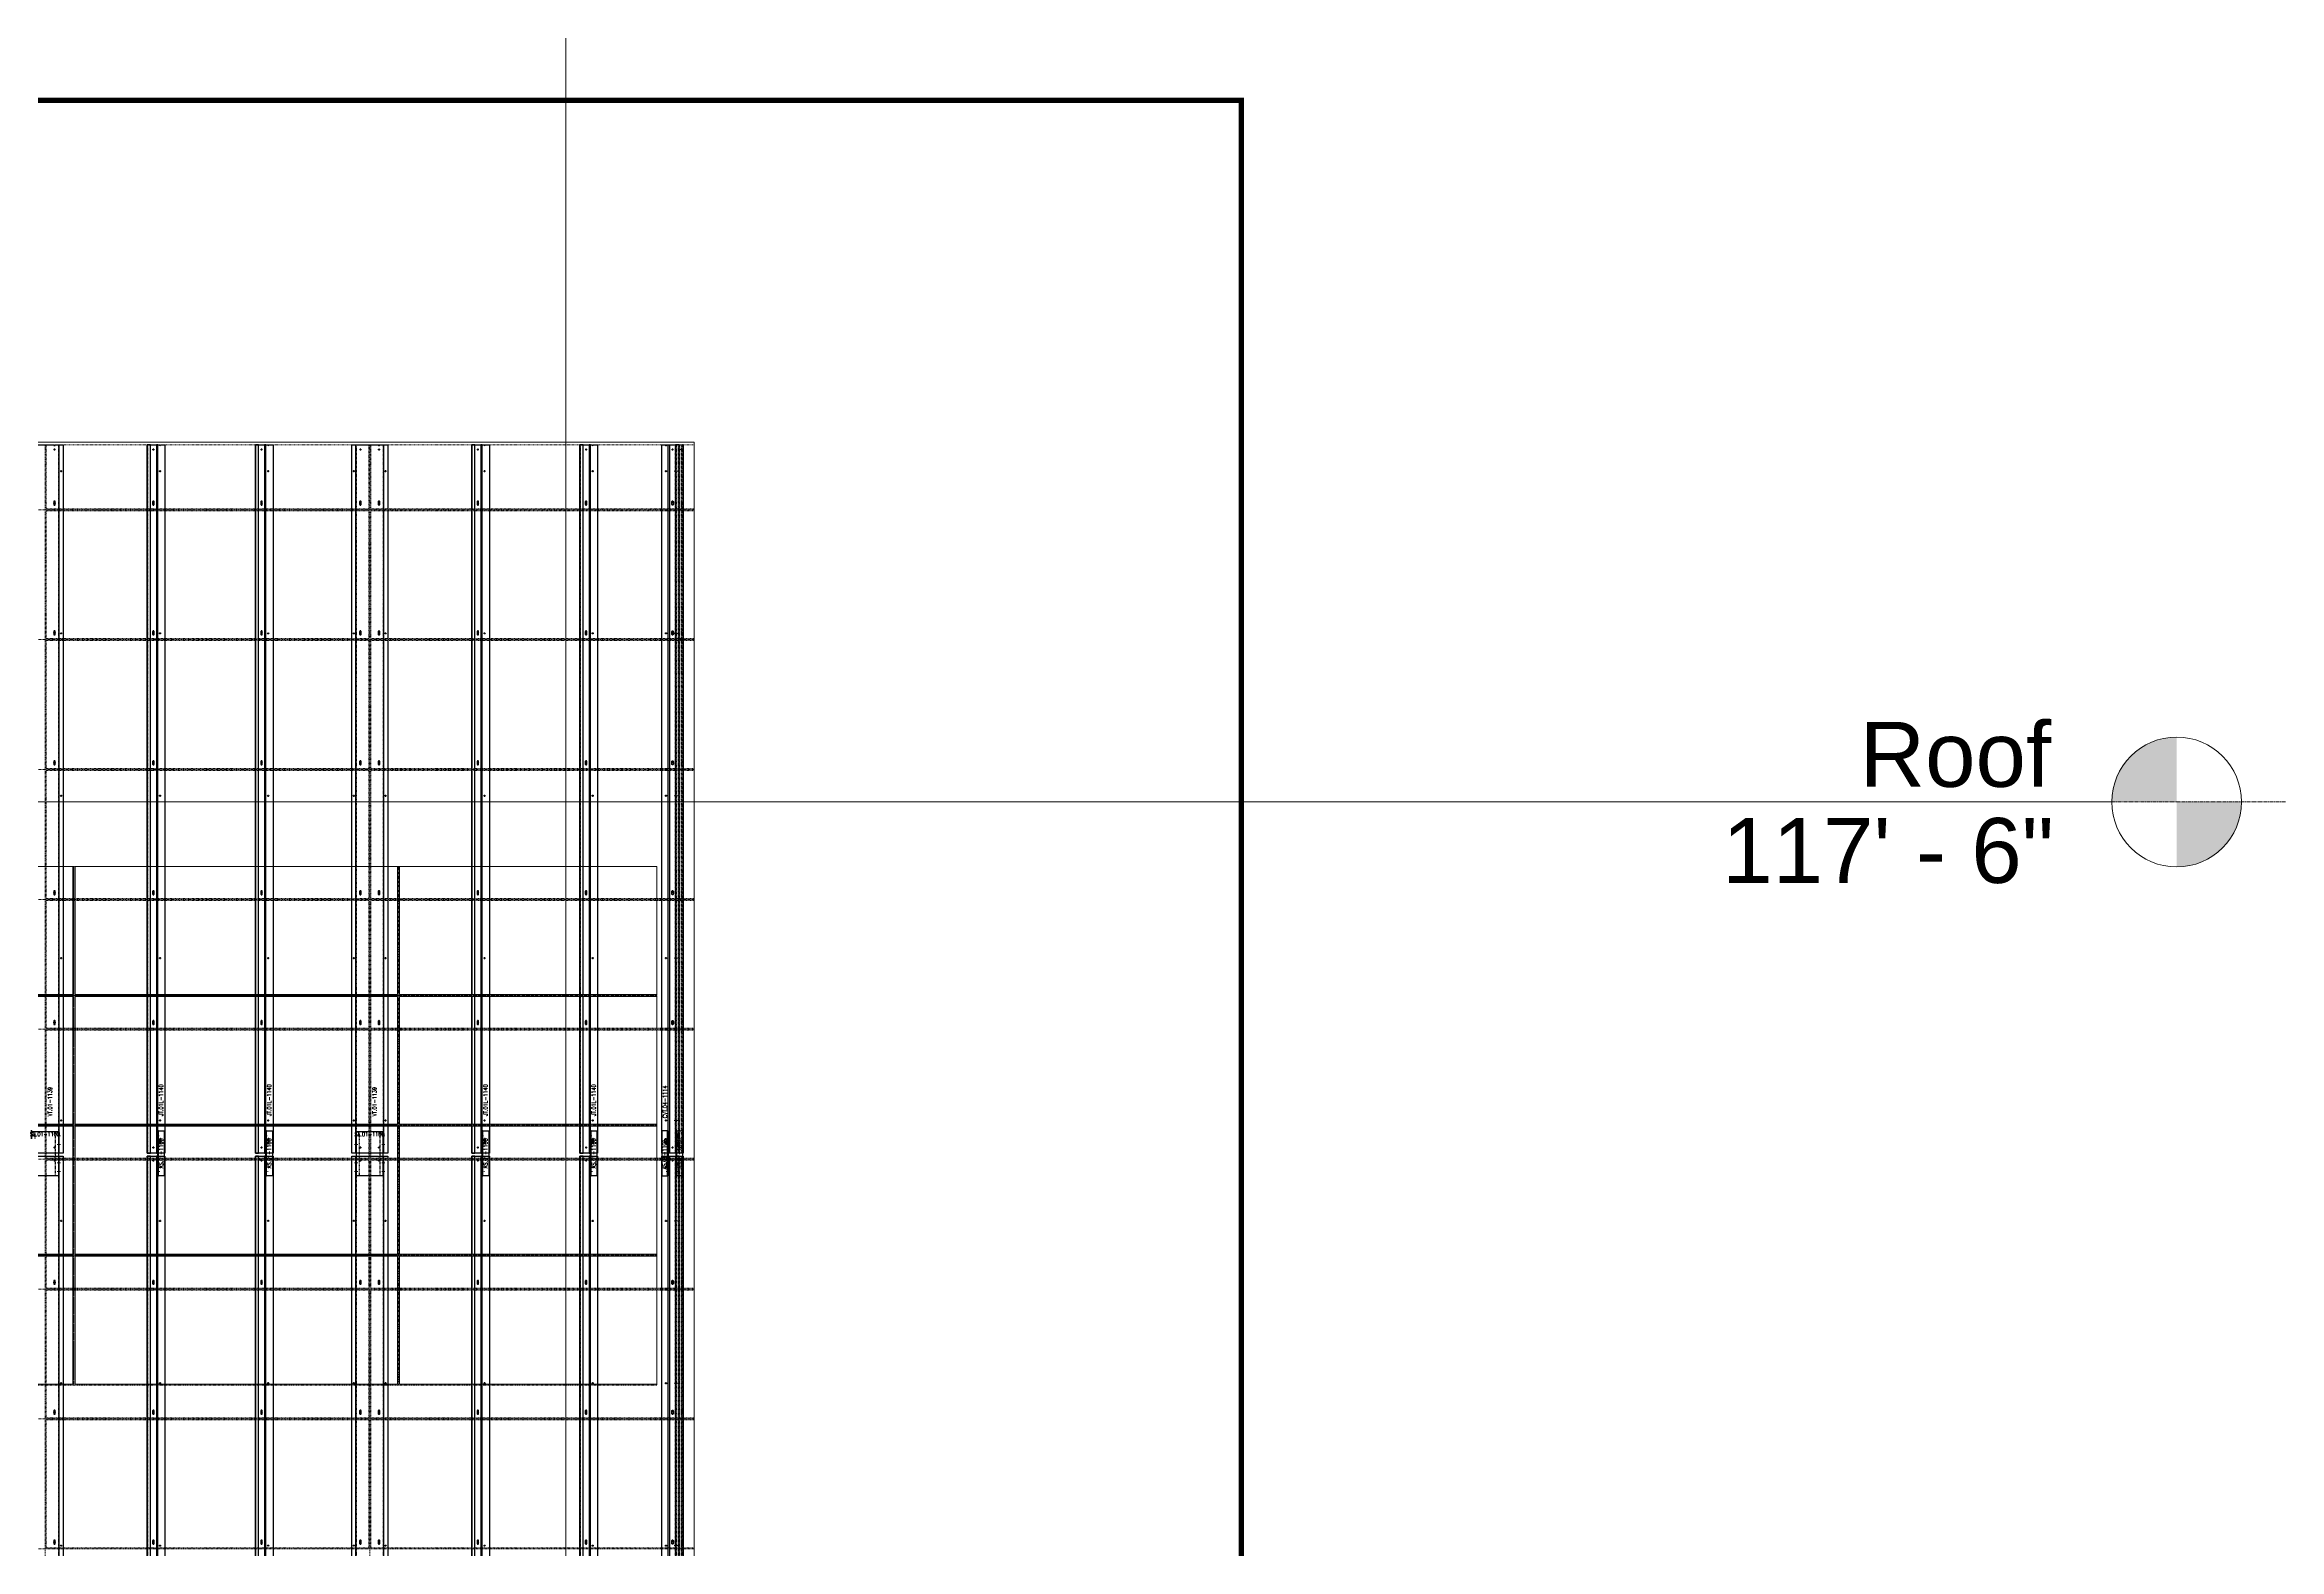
# Model space of a CAD drawing. Header units: inches. Extents: x 841 to 14134, y -5681 to -3225.
# Drawn here: x 3871.4 to 4284.5, y -3918.8 to -3640.8 of the extents above; entities that cross this region are included whole.
import ezdxf

# ---------------------------------------------------------------- set-up
doc = ezdxf.new("R2010")
doc.units = ezdxf.units.IN
doc.header["$MEASUREMENT"] = 0
for name, pattern in [('INC-200$0$NBK_Hidden', [0.125, 0.083333, -0.041667]), ('NBK_Center', [0.541667, 0.333333, -0.0625, 0.083333, -0.0625]), ('NBK_Center2', [0.270833, 0.166667, -0.03125, 0.041667, -0.03125]), ('NBK_CenterX2', [1.083333, 0.666667, -0.125, 0.166667, -0.125]), ('NBK_Hidden', [0.125, 0.083333, -0.041667]), ('NBK_Hidden2', [0.0625, 0.041667, -0.020833])]:
    doc.linetypes.add(name, pattern=pattern)
doc.layers.get('Defpoints').update_dxf_attribs({"color": 250, "lineweight": 0})
for name, color, linetype, lineweight in [('!Arch2', 8, 'Continuous', 9), ('!Bracket', 11, 'Continuous', 25), ('!Clip - bent', 20, 'Continuous', 25), ('!Dimension', 50, 'Continuous', 5), ('!Extrusion', 140, 'Continuous', 25), ('!Gridline', 112, 'NBK_CenterX2', 5), ('!Linetype_Center', 220, 'NBK_Center', 9), ('!Linetype_Center2', 222, 'NBK_Center2', 9), ('!Misc2', 252, 'NBK_Hidden2', 5), ('INC-200$0$!Linetype_Hidden', 210, 'INC-200$0$NBK_Hidden', 9)]:
    doc.layers.add(name, color=color, linetype=linetype, lineweight=lineweight)
doc.styles.add('Arial', font='arial.ttf', dxfattribs={"height": 12})
doc.styles.add('Romans', font='romans.shx', dxfattribs={"width": 0.8})

# ---------------------------------------------------------------- blocks, each defined once
blk = doc.blocks.new('A$C5F5E00A7')
h = blk.add_hatch(color=256)
edge = h.paths.add_edge_path(flags=0)
edge.add_line((2865.84, 0), (2853.84, 0))
edge.add_arc((2865.84, 0), 12, 90, 180, ccw=False)
edge.add_line((2865.84, 12), (2865.84, 0))
h = blk.add_hatch(color=256)
edge = h.paths.add_edge_path(flags=0)
edge.add_line((2865.84, 0), (2853.84, 0))
edge.add_arc((2865.84, 0), 12, 90, 180, ccw=False)
edge.add_line((2865.84, 12), (2865.84, 0))
h = blk.add_hatch(color=256)
edge = h.paths.add_edge_path(flags=0)
edge.add_line((2865.84, -12), (2865.84, 0))
edge.add_line((2865.84, 0), (2877.84, 0))
edge.add_arc((2865.84, 0), 12, 270, 360, ccw=False)
h = blk.add_hatch(color=256)
edge = h.paths.add_edge_path(flags=0)
edge.add_line((2865.84, -12), (2865.84, 0))
edge.add_line((2865.84, 0), (2877.84, 0))
edge.add_arc((2865.84, 0), 12, 270, 360, ccw=False)
for p, q in [((2568, -364.16), (2568, 207.16)), ((2568, -364.16), (2568, 207.16)), ((2853.84, 0), (-187.78, 0)), ((2853.84, 0), (-187.78, 0))]:
    blk.add_line(p, q)
blk.add_circle((2865.84, 0), 12)
blk.add_circle((2865.84, 0), 12)
at = {"char_height": 12, "attachment_point": 1, "style": 'Arial'}
for s, insert, width in [('Roof', (2807.22, 14.8), 42.723), ('Roof', (2807.22, 14.8), 42.723), ('117\' - 6"', (2781.81, -2.96), 74.235), ('117\' - 6"', (2781.81, -2.96), 74.235)]:
    blk.add_mtext(s, dxfattribs=dict(at, insert=insert, width=width))
blk = doc.blocks.new('A$C5F5E390D')
at = {"layer": '!Linetype_Center2'}
for points in [[(2352, 24), (2412, 24), (2412, 47.81), (2352, 47.81)], [(2412, 24), (2472, 24), (2472, 47.81), (2412, 47.81)], [(2519.75, 24), (2472, 24), (2472, 47.81), (2519.75, 47.81)], [(2352, 0), (2412, 0), (2412, 24), (2352, 24)], [(2412, 0), (2472, 0), (2472, 24), (2412, 24)], [(2519.75, 0), (2472, 0), (2472, 24), (2519.75, 24)], [(2352, -24), (2412, -24), (2412, 0), (2352, 0)], [(2412, -24), (2472, -24), (2472, 0), (2412, 0)], [(2519.75, -24), (2472, -24), (2472, 0), (2519.75, 0)], [(2352, -48), (2412, -48), (2412, -24), (2352, -24)], [(2412, -48), (2472, -48), (2472, -24), (2412, -24)], [(2519.75, -48), (2472, -48), (2472, -24), (2519.75, -24)]]:
    blk.add_lwpolyline(points, close=True, dxfattribs=at)
at = {"layer": '!Misc2', "linetype": 'Continuous'}
for points in [[(2411.81, 47.81), (2352.19, 47.81), (2352.19, 24.19), (2411.81, 24.19)], [(2412.19, 47.81), (2471.81, 47.81), (2471.81, 24.19), (2412.19, 24.19)], [(2519.75, 47.81), (2472.19, 47.81), (2472.19, 24.19), (2519.75, 24.19)], [(2411.81, 23.81), (2352.19, 23.81), (2352.19, 0.19), (2411.81, 0.19)], [(2412.19, 23.81), (2471.81, 23.81), (2471.81, 0.19), (2412.19, 0.19)], [(2519.75, 23.81), (2472.19, 23.81), (2472.19, 0.19), (2519.75, 0.19)], [(2411.81, -0.19), (2352.19, -0.19), (2352.19, -23.81), (2411.81, -23.81)], [(2412.19, -0.19), (2471.81, -0.19), (2471.81, -23.81), (2412.19, -23.81)], [(2519.75, -0.19), (2472.19, -0.19), (2472.19, -23.81), (2519.75, -23.81)], [(2411.81, -24.19), (2352.19, -24.19), (2352.19, -47.81), (2411.81, -47.81)], [(2412.19, -24.19), (2471.81, -24.19), (2471.81, -47.81), (2412.19, -47.81)], [(2519.75, -24.19), (2472.19, -24.19), (2472.19, -47.81), (2519.75, -47.81)]]:
    blk.add_lwpolyline(points, close=True, dxfattribs=at)
blk = doc.blocks.new('A$C5F5E02A7')
for q in [(-2525, 324.5), (23.75, 0)]:
    blk.add_line((23.75, 324.5), q)
blk = doc.blocks.new('A$C5F5E3900')
at = {"layer": '!Linetype_Center2'}
for p, q in [((2399.75, 16), (2399.75, 324)), ((2459.75, 16), (2459.75, 324)), ((2519.75, 16), (2519.75, 324)), ((2374.37, 312), (2519.75, 312)), ((2374.37, 288), (2519.75, 288)), ((2374.37, 264), (2519.75, 264)), ((2374.37, 240), (2519.75, 240)), ((2374.37, 216), (2519.75, 216)), ((2374.37, 192), (2519.75, 192)), ((2374.37, 168), (2519.75, 168)), ((2374.37, 144), (2519.75, 144)), ((2374.37, 120), (2519.75, 120))]:
    blk.add_line(p, q, dxfattribs=at)
at = {"layer": 'INC-200$0$!Linetype_Hidden'}
for points in [[(2399.94, 312.19), (2459.56, 312.19), (2459.56, 324), (2399.94, 324)], [(2459.94, 312.19), (2519.75, 312.19), (2519.75, 324), (2459.94, 324)], [(2399.94, 311.81), (2459.56, 311.81), (2459.56, 288.19), (2399.94, 288.19)], [(2519.75, 311.81), (2459.94, 311.81), (2459.94, 288.19), (2519.75, 288.19)], [(2399.94, 264.19), (2459.56, 264.19), (2459.56, 287.81), (2399.94, 287.81)], [(2519.75, 264.19), (2459.94, 264.19), (2459.94, 287.81), (2519.75, 287.81)], [(2399.94, 263.81), (2459.56, 263.81), (2459.56, 240.19), (2399.94, 240.19)], [(2519.75, 263.81), (2459.94, 263.81), (2459.94, 240.19), (2519.75, 240.19)], [(2399.94, 216.19), (2459.56, 216.19), (2459.56, 239.81), (2399.94, 239.81)], [(2519.75, 216.19), (2459.94, 216.19), (2459.94, 239.81), (2519.75, 239.81)], [(2399.94, 215.81), (2459.56, 215.81), (2459.56, 192.19), (2399.94, 192.19)], [(2519.75, 215.81), (2459.94, 215.81), (2459.94, 192.19), (2519.75, 192.19)], [(2399.94, 168.19), (2459.56, 168.19), (2459.56, 191.81), (2399.94, 191.81)], [(2519.75, 168.19), (2459.94, 168.19), (2459.94, 191.81), (2519.75, 191.81)], [(2399.94, 167.81), (2459.56, 167.81), (2459.56, 144.19), (2399.94, 144.19)], [(2519.75, 167.81), (2459.94, 167.81), (2459.94, 144.19), (2519.75, 144.19)], [(2399.94, 120.19), (2459.56, 120.19), (2459.56, 143.81), (2399.94, 143.81)], [(2519.75, 120.19), (2459.94, 120.19), (2459.94, 143.81), (2519.75, 143.81)]]:
    blk.add_lwpolyline(points, close=True, dxfattribs=at)
blk = doc.blocks.new('A$C5F5E469F')
at = {"layer": '!Arch2', "color": 1}
blk.add_blockref('A$C5F5E02A7', (2568, 0), dxfattribs=at)
at = {"color": 1}
blk.add_blockref('A$C5F5E3900', (72, 0), dxfattribs=at)
blk = doc.blocks.new('WEEP HOLE')
at = {"layer": '!Linetype_Center'}
for p, q in [((-0.22, 0.37), (0.22, 0.37)), ((0, 0.83), (0, -0.08))]:
    blk.add_line(p, q, dxfattribs=at)
at = {"color": 0}
blk.add_lwpolyline([(-0.14, 0.61), (-0.14, 0.14, 0.414214), (0, 0, 0.414214), (0.14, 0.14), (0.14, 0.61, 0.414214), (0, 0.75, 0.414214)], format="xyb", close=True, dxfattribs=at)
blk = doc.blocks.new('19mm WEEP HOLE')
at = {"layer": '!Linetype_Center'}
blk.add_line((-0.37, 0.2), (-0.37, -0.12), dxfattribs=at)
at = {"linetype": 'NBK_Hidden'}
blk.add_lwpolyline([(-0.75, 0.08), (0, 0.08), (0, 0), (-0.75, 0)], close=True, dxfattribs=at)
blk = doc.blocks.new('TAP HOLE_5mm')
at = {"layer": '!Linetype_Center2'}
for points in [[(-0.18, 0), (0.18, 0)], [(0, 0.18), (0, -0.18)]]:
    blk.add_lwpolyline(points, dxfattribs=at)
blk.add_circle((0, 0), 0.101)
blk = doc.blocks.new('CLEAR SECTION HOLE')
at = {"layer": '!Linetype_Center2'}
blk.add_line((-0.33, 0), (0.26, 0), dxfattribs=at)
at = {"layer": '!Misc2'}
blk.add_lwpolyline([(-0.08, 0.1), (0, 0.1), (0, -0.1), (-0.08, -0.1)], close=True, dxfattribs=at)
blk = doc.blocks.new('HOLE SECTION')
at = {"layer": '!Linetype_Center2'}
blk.add_line((-0.33, 0), (0.26, 0), dxfattribs=at)
at = {"layer": '!Misc2'}
blk.add_lwpolyline([(-0.09, 0.1), (0, 0.1), (0, -0.1), (-0.09, -0.1)], close=True, dxfattribs=at)
blk = doc.blocks.new('SECTION CLEAR HOLE 1')
at = {"layer": '!Linetype_Center2'}
blk.add_line((-0.33, 0, 0), (0.26, 0, 0), dxfattribs=at)
at = {"layer": '!Misc2'}
blk.add_lwpolyline([(-0.12, 0.1), (0, 0.1), (0, -0.1), (-0.12, -0.1)], close=True, dxfattribs=at)
blk = doc.blocks.new('SLOTTED SECTION1')
at = {"layer": '!Linetype_Center2'}
blk.add_lwpolyline([(-0.24, 0), (0.12, 0)], dxfattribs=at)
at = {"layer": '!Misc2'}
blk.add_lwpolyline([(-0.12, 0.47), (0, 0.47), (0, -0.47), (-0.12, -0.47)], close=True, dxfattribs=at)
blk = doc.blocks.new('SLOTTED HOLE 1')
at = {"layer": '!Linetype_Center'}
for p, q in [((0, 0.55), (0, -0.55)), ((-0.22, 0), (0.22, 0))]:
    blk.add_line(p, q, dxfattribs=at)
at = {"color": 0}
blk.add_lwpolyline([(-0.14, 0.33), (-0.14, -0.33, 0.414214), (0, -0.47, 0.414214), (0.14, -0.33), (0.14, 0.33, 0.414214), (0, 0.47, 0.414214)], format="xyb", close=True, dxfattribs=at)
blk = doc.blocks.new('SL.01-1101')
at = {"layer": '!Bracket'}
for points in [[(4.65, -1.3), (4.65, -0.12), (-3.67, -0.12), (-3.67, -1.3)], [(-3.67, -1.3), (-3.67, -1.18), (4.65, -1.18), (4.65, -1.3)]]:
    blk.add_lwpolyline(points, close=True, dxfattribs=at)
at = {"layer": '!Dimension', "xscale": -1, "rotation": 270}
for name, p in [('SECTION CLEAR HOLE 1', (-2.88, -1.18)), ('SECTION CLEAR HOLE 1', (-1.3, -1.18)), ('SLOTTED SECTION1', (2.15, -1.18)), ('SLOTTED SECTION1', (3.73, -1.18))]:
    blk.add_blockref(name, p, dxfattribs=at)
at = {"layer": '!Extrusion', "xscale": -1, "rotation": 270}
blk.add_blockref('TAP HOLE_5mm', (-2.09, -0.83), dxfattribs=at)
at = {"layer": '!Extrusion', "linetype": 'NBK_Hidden', "xscale": -1, "rotation": 270}
blk.add_blockref('SLOTTED HOLE 1', (2.75, -0.83), dxfattribs=at)
at = {"layer": 'Defpoints', "color": 30, "insert": (0.32, -0.6), "char_height": 0.75, "width": 1.65, "attachment_point": 5, "style": 'Romans'}
blk.add_mtext('AS.01-1101', dxfattribs=at)
blk = doc.blocks.new('AS.01-1100-')
at = {"layer": '!Bracket'}
for points in [[(4.65, 1.33), (4.65, 0.15), (-3.67, 0.15), (-3.67, 1.33)], [(-3.67, 1.33), (-3.67, 1.21), (4.65, 1.21), (4.65, 1.33)]]:
    blk.add_lwpolyline(points, close=True, dxfattribs=at)
at = {"layer": '!Dimension', "rotation": 270}
for name, p in [('SECTION CLEAR HOLE 1', (-2.09, 1.21)), ('SLOTTED SECTION1', (2.75, 1.21))]:
    blk.add_blockref(name, p, dxfattribs=at)
at = {"layer": '!Extrusion', "rotation": 270}
for p in [(-2.88, 0.86, 0), (-1.3, 0.86, 0)]:
    blk.add_blockref('TAP HOLE_5mm', p, dxfattribs=at)
at = {"layer": '!Extrusion', "linetype": 'NBK_Hidden', "rotation": 270}
for p in [(2.15, 0.86), (3.73, 0.86)]:
    blk.add_blockref('SLOTTED HOLE 1', p, dxfattribs=at)
at = {"layer": 'Defpoints', "color": 30, "insert": (0.49, 0.74), "char_height": 0.75, "width": 1.65, "attachment_point": 5, "style": 'Romans'}
blk.add_mtext('AS.01-1100', dxfattribs=at)
blk = doc.blocks.new('CVT.04-1113-')
at = {"layer": '!Extrusion'}
blk.add_lwpolyline([(-0.76, 0.52), (-3.97, 0.52), (-3.97, 144.02), (-3.34, 144.02, 1), (-3.06, 144.02), (0, 144.02), (0, 0), (-1.42, 0), (-1.42, 0.52)], format="xyb", dxfattribs=at)
blk.add_lwpolyline([(-2.78, 0.52), (-2.78, 144.02), (-2.53, 144.02), (-2.53, 0.52)], close=True, dxfattribs=at)
at = {"layer": '!Extrusion', "linetype": 'NBK_Hidden'}
for points in [[(-1.42, 0), (-1.42, 144.02), (-1.33, 144.02), (-1.33, 0)], [(-0.86, 0), (-0.86, 144.02), (-0.76, 144.02), (-0.76, 0)]]:
    blk.add_lwpolyline(points, close=True, dxfattribs=at)
at = {"layer": '!Extrusion'}
blk.add_lwpolyline([(-0.76, 0), (-0.76, 144.02), (-1.41, 144.02), (-1.41, 0.52), (-1.33, 0.52)], dxfattribs=at)
at = {"layer": '!Extrusion', "linetype": 'NBK_Hidden'}
for points in [[(-0.35, 0), (-0.35, 144.02), (-0.28, 144.02), (-0.28, 0)], [(-0.04, 0), (-0.04, 144.02), (-0.14, 144.02), (-0.14, 0)]]:
    blk.add_lwpolyline(points, dxfattribs=at)
at = {"layer": '!Linetype_Center2'}
for points in [[(-3.97, 0.52), (-0.76, 0)], [(-0.76, 0.52), (-3.97, 0)]]:
    blk.add_lwpolyline(points, dxfattribs=at)
blk.add_lwpolyline([(-0.76, 0.52), (-3.97, 0.52), (-3.97, 0), (-0.76, 0)], close=True, dxfattribs=at)
at = {"layer": '!Dimension'}
for name, p in [('CLEAR SECTION HOLE', (-0.28, 143.19)), ('HOLE SECTION', (-1.33, 132.02)), ('HOLE SECTION', (-1.33, 102.02)), ('HOLE SECTION', (-1.33, 72.02)), ('HOLE SECTION', (-1.33, 42.02)), ('HOLE SECTION', (-1.33, 12.02))]:
    blk.add_blockref(name, p, dxfattribs=at)
at = {"layer": '!Extrusion', "xscale": -1}
for name, p in [('TAP HOLE_5mm', (-1.97, 143.19)), ('WEEP HOLE', (-1.97, 120.3)), ('WEEP HOLE', (-1.97, 96.3)), ('WEEP HOLE', (-1.97, 72.3)), ('WEEP HOLE', (-1.97, 48.3)), ('WEEP HOLE', (-1.97, 24.3)), ('TAP HOLE_5mm', (-1.97, 1.58))]:
    blk.add_blockref(name, p, dxfattribs=at)
at = {"layer": '!Extrusion'}
for p in [(-3.2, 132.02), (-3.2, 102.02), (-3.2, 72.02), (-3.2, 42.02), (-3.2, 12.02)]:
    blk.add_blockref('TAP HOLE_5mm', p, dxfattribs=at)
at = {"layer": '!Extrusion', "rotation": 270}
for p in [(-0.35, 120.3), (-0.35, 96.3), (-0.35, 72.3), (-0.35, 48.3), (-0.35, 24.3), (-0.35, 0.29)]:
    blk.add_blockref('19mm WEEP HOLE', p, dxfattribs=at)
at = {"color": 144, "rotation": 90}
for name, p in [('SL.01-1101', (-4.08, 144.02)), ('AS.01-1100-', (0, 144.02))]:
    blk.add_blockref(name, p, dxfattribs=at)
at = {"layer": 'Defpoints', "color": 3, "char_height": 0.75, "width": 1.65, "attachment_point": 5, "rotation": 90, "style": 'Romans'}
for s, insert in [('CVT.04-1113', (-3.38, 5.7)), ('NOTCH', (-4.95, 1.43))]:
    blk.add_mtext(s, dxfattribs=dict(at, insert=insert))
blk = doc.blocks.new('JT.01L-1140')
at = {"layer": '!Extrusion'}
for points in [[(-2.68, 0), (-2.68, 130.92), (-3.25, 130.92), (-3.25, 0)], [(-1.3, 0), (-1.3, 130.92), (-1.56, 130.92), (-1.56, 0)]]:
    blk.add_lwpolyline(points, close=True, dxfattribs=at)
blk.add_lwpolyline([(-3.25, 0), (-3.25, 130.92), (-1.02, 130.92, 1), (-0.75, 130.92), (0, 130.92), (0, 0)], format="xyb", close=True, dxfattribs=at)
at = {"layer": '!Extrusion', "linetype": 'NBK_Hidden'}
for points in [[(-3.17, 0), (-3.17, 130.92), (-3.25, 130.92), (-3.25, 0)], [(-1.3, 0), (-1.3, 130.92), (-1.38, 130.92), (-1.38, 0)]]:
    blk.add_lwpolyline(points, close=True, dxfattribs=at)
at = {"layer": '!Extrusion', "rotation": 360}
for p in [(-2.12, 130.04), (-0.89, 126.03), (-0.89, 96.08), (-0.89, 66.08), (-0.89, 36.08), (-0.89, 6.08), (-2.12, 1.06)]:
    blk.add_blockref('TAP HOLE_5mm', p, dxfattribs=at)
at = {"layer": '!Extrusion'}
for p in [(-2.12, 119.78), (-2.12, 95.78), (-2.12, 71.78), (-2.12, 47.78), (-2.12, 23.78)]:
    blk.add_blockref('WEEP HOLE', p, dxfattribs=at)
at = {"layer": 'Defpoints', "color": 2, "insert": (-0.71, 9.82), "char_height": 0.75, "width": 1.65, "attachment_point": 5, "rotation": 90, "style": 'Romans'}
blk.add_mtext('JT.01L-1140', dxfattribs=at)
blk = doc.blocks.new('SLOTTED SECTION HOLE')
at = {"layer": '!Linetype_Center2'}
blk.add_line((-0.33, 0), (0.26, 0), dxfattribs=at)
at = {"layer": '!Misc2'}
blk.add_lwpolyline([(-0.08, 0.47), (0, 0.47), (0, -0.47), (-0.08, -0.47)], close=True, dxfattribs=at)
blk = doc.blocks.new('VT.01-1139-')
at = {"layer": '!Extrusion'}
blk.add_lwpolyline([(3.33, 0), (-3.33, 0), (-3.33, 130.92), (1.58, 130.92, 1), (1.86, 130.92), (3.33, 130.92)], format="xyb", close=True, dxfattribs=at)
blk.add_lwpolyline([(1.86, 130.92), (2.54, 130.92), (2.54, 0), (-2.54, 0), (-2.54, 130.92), (1.58, 130.92)], dxfattribs=at)
at = {"layer": '!Extrusion', "linetype": 'NBK_Hidden'}
blk.add_lwpolyline([(1.86, 130.92), (2.46, 130.92), (2.46, 0), (-2.46, 0), (-2.46, 130.92), (1.58, 130.92)], dxfattribs=at)
at = {"layer": '!Dimension', "rotation": 360}
for p in [(-2.46, 3.23), (-2.46, 1.65), (2.54, 3.23), (2.54, 1.65)]:
    blk.add_blockref('SLOTTED SECTION HOLE', p, dxfattribs=at)
at = {"layer": '!Extrusion', "rotation": 360}
for name, p in [('TAP HOLE_5mm', (-1.72, 130.04)), ('TAP HOLE_5mm', (1.72, 130.04)), ('TAP HOLE_5mm', (-2.93, 126.03)), ('TAP HOLE_5mm', (2.93, 126.03)), ('WEEP HOLE', (-1.72, 119.78)), ('WEEP HOLE', (1.72, 119.78)), ('TAP HOLE_5mm', (-2.93, 96.08)), ('WEEP HOLE', (-1.72, 95.78)), ('WEEP HOLE', (1.72, 95.78)), ('TAP HOLE_5mm', (2.93, 96.08)), ('WEEP HOLE', (-1.72, 71.78)), ('WEEP HOLE', (1.72, 71.78)), ('TAP HOLE_5mm', (-2.93, 66.08)), ('TAP HOLE_5mm', (2.93, 66.08)), ('WEEP HOLE', (-1.72, 47.78)), ('WEEP HOLE', (1.72, 47.78)), ('TAP HOLE_5mm', (-2.93, 36.08)), ('TAP HOLE_5mm', (2.93, 36.08)), ('WEEP HOLE', (-1.72, 23.78)), ('WEEP HOLE', (1.72, 23.78)), ('TAP HOLE_5mm', (-2.93, 6.08)), ('TAP HOLE_5mm', (2.93, 6.08)), ('TAP HOLE_5mm', (-1.72, 1.06)), ('TAP HOLE_5mm', (1.72, 1.06))]:
    blk.add_blockref(name, p, dxfattribs=at)
at = {"layer": 'Defpoints', "color": 1, "insert": (0.89, 9.54), "char_height": 0.75, "width": 1.65, "attachment_point": 5, "rotation": 90, "style": 'Romans'}
blk.add_mtext('VT.01-1139', dxfattribs=at)
blk = doc.blocks.new('AS.01-1100')
at = {"layer": '!Bracket'}
for points in [[(-1.3, 4.65), (-0.12, 4.65), (-0.12, -3.67), (-1.3, -3.67)], [(-1.3, -3.67), (-1.18, -3.67), (-1.18, 4.65), (-1.3, 4.65)]]:
    blk.add_lwpolyline(points, close=True, dxfattribs=at)
at = {"layer": '!Dimension'}
for name, p in [('SLOTTED SECTION1', (-1.18, 3.73)), ('SLOTTED SECTION1', (-1.18, 2.15)), ('SECTION CLEAR HOLE 1', (-1.18, -1.3)), ('SECTION CLEAR HOLE 1', (-1.18, -2.88))]:
    blk.add_blockref(name, p, dxfattribs=at)
at = {"layer": '!Extrusion', "linetype": 'NBK_Hidden'}
blk.add_blockref('SLOTTED HOLE 1', (-0.83, 2.75), dxfattribs=at)
at = {"layer": '!Extrusion', "rotation": 360}
blk.add_blockref('TAP HOLE_5mm', (-0.83, -2.09), dxfattribs=at)
at = {"layer": 'Defpoints', "color": 30, "insert": (-0.71, 0.49), "char_height": 0.75, "width": 1.65, "attachment_point": 5, "rotation": 90, "style": 'Romans'}
blk.add_mtext('AS.01-1100', dxfattribs=at)
blk = doc.blocks.new('JT.01L-1167')
at = {"layer": '!Extrusion'}
blk.add_lwpolyline([(3.25, 0), (0, 0), (0, 143.5), (2.22, 143.5, 1), (2.5, 143.5), (3.25, 143.5)], format="xyb", close=True, dxfattribs=at)
at = {"layer": '!Extrusion', "linetype": 'NBK_Hidden'}
for points in [[(0, 143.5), (0, 0), (0.08, 0), (0.08, 143.5)], [(1.87, 143.5), (1.87, 0), (1.95, 0), (1.95, 143.5)]]:
    blk.add_lwpolyline(points, close=True, dxfattribs=at)
at = {"layer": '!Extrusion'}
for points in [[(0, 143.5), (0, 0), (0.57, 0), (0.57, 143.5)], [(1.69, 143.5), (1.69, 0), (1.95, 0), (1.95, 143.5)]]:
    blk.add_lwpolyline(points, close=True, dxfattribs=at)
at = {"layer": '!Dimension'}
blk.add_blockref('AS.01-1100', (3.25, 143.5), dxfattribs=at)
at = {"layer": '!Extrusion', "rotation": 360}
for p in [(1.13, 142.67), (2.36, 131.5), (2.36, 101.5), (2.36, 71.5), (2.36, 41.5), (2.36, 11.5), (1.13, 1.06)]:
    blk.add_blockref('TAP HOLE_5mm', p, dxfattribs=at)
at = {"layer": '!Extrusion'}
for p in [(1.13, 119.78), (1.13, 95.78), (1.13, 71.78), (1.13, 47.78), (1.13, 23.78)]:
    blk.add_blockref('WEEP HOLE', p, dxfattribs=at)
at = {"layer": 'Defpoints', "color": 2, "insert": (2.54, 4.4), "char_height": 0.75, "width": 1.65, "attachment_point": 5, "rotation": 90, "style": 'Romans'}
blk.add_mtext('JT.01L-1167', dxfattribs=at)
blk = doc.blocks.new('VT.01-1176')
at = {"layer": '!Extrusion'}
blk.add_lwpolyline([(-2.45, 148.03), (2.45, 148.03), (2.45, 139.83), (-2.45, 139.83)], close=True, dxfattribs=at)
at = {"layer": '!Extrusion', "linetype": 'NBK_Hidden2'}
blk.add_lwpolyline([(-1.86, 148.03), (1.86, 148.03), (1.86, 139.83), (-1.86, 139.83)], close=True, dxfattribs=at)
at = {"layer": '!Extrusion'}
blk.add_lwpolyline([(3.33, 0), (-3.33, 0), (-3.33, 143.5), (1.58, 143.5, 1), (1.86, 143.5), (3.33, 143.5)], format="xyb", close=True, dxfattribs=at)
blk.add_lwpolyline([(1.86, 143.5), (2.54, 143.5), (2.54, 0), (-2.54, 0), (-2.54, 143.5), (1.58, 143.5)], dxfattribs=at)
at = {"layer": '!Extrusion', "linetype": 'NBK_Hidden'}
blk.add_lwpolyline([(1.86, 143.5), (2.46, 143.5), (2.46, 0), (-2.46, 0), (-2.46, 143.5), (1.58, 143.5)], dxfattribs=at)
at = {"layer": '!Dimension', "rotation": 360}
for name, p in [('CLEAR SECTION HOLE', (-2.46, 142.21)), ('CLEAR SECTION HOLE', (-2.46, 140.63)), ('CLEAR SECTION HOLE', (2.54, 142.21)), ('CLEAR SECTION HOLE', (2.54, 140.63)), ('SLOTTED SECTION HOLE', (-2.46, 3.23)), ('SLOTTED SECTION HOLE', (-2.46, 1.65)), ('SLOTTED SECTION HOLE', (2.54, 3.23)), ('SLOTTED SECTION HOLE', (2.54, 1.65))]:
    blk.add_blockref(name, p, dxfattribs=at)
at = {"layer": '!Extrusion', "rotation": 360}
for name, p in [('TAP HOLE_5mm', (-1.72, 142.67)), ('TAP HOLE_5mm', (1.72, 142.67)), ('TAP HOLE_5mm', (-2.93, 131.5)), ('TAP HOLE_5mm', (2.93, 131.5)), ('WEEP HOLE', (-1.72, 119.78)), ('WEEP HOLE', (1.72, 119.78)), ('TAP HOLE_5mm', (-2.93, 101.5)), ('TAP HOLE_5mm', (2.93, 101.5)), ('WEEP HOLE', (-1.72, 95.78)), ('WEEP HOLE', (1.72, 95.78)), ('TAP HOLE_5mm', (-2.93, 71.5)), ('WEEP HOLE', (-1.72, 71.78)), ('WEEP HOLE', (1.72, 71.78)), ('TAP HOLE_5mm', (2.93, 71.5)), ('WEEP HOLE', (-1.72, 47.78)), ('WEEP HOLE', (1.72, 47.78)), ('TAP HOLE_5mm', (-2.93, 41.5)), ('TAP HOLE_5mm', (2.93, 41.5)), ('WEEP HOLE', (-1.72, 23.78)), ('WEEP HOLE', (1.72, 23.78)), ('TAP HOLE_5mm', (-2.93, 11.5)), ('TAP HOLE_5mm', (2.93, 11.5)), ('TAP HOLE_5mm', (-1.72, 1.06)), ('TAP HOLE_5mm', (1.72, 1.06))]:
    blk.add_blockref(name, p, dxfattribs=at)
at = {"layer": 'Defpoints', "color": 30, "insert": (-0.03, 147.53), "char_height": 0.75, "width": 1.65, "attachment_point": 5, "style": 'Romans'}
blk.add_mtext('SL.01-1100', dxfattribs=at)
at = {"layer": 'Defpoints', "color": 1, "insert": (0.8, 3.84), "char_height": 0.75, "width": 1.65, "attachment_point": 5, "rotation": 90, "style": 'Romans'}
blk.add_mtext('VT.01-1176', dxfattribs=at)
blk = doc.blocks.new('CVT.04-1114-')
at = {"layer": '!Extrusion'}
blk.add_lwpolyline([(-3.97, 0), (-3.97, 130.92), (-3.34, 130.92, 1), (-3.06, 130.92), (0, 130.92), (0, 0)], format="xyb", close=True, dxfattribs=at)
for points in [[(-2.78, 0), (-2.78, 130.92), (-2.53, 130.92), (-2.53, 0)], [(-0.76, 0), (-0.76, 130.92), (-1.41, 130.92), (-1.41, 0)]]:
    blk.add_lwpolyline(points, dxfattribs=at)
at = {"layer": '!Extrusion', "linetype": 'NBK_Hidden'}
for points in [[(-1.42, 0), (-1.42, 130.92), (-1.33, 130.92), (-1.33, 0)], [(-0.86, 0), (-0.86, 130.92), (-0.76, 130.92), (-0.76, 0)], [(-0.35, 0), (-0.35, 130.92), (-0.28, 130.92), (-0.28, 0)], [(-0.04, 0), (-0.04, 130.92), (-0.14, 130.92), (-0.14, 0)]]:
    blk.add_lwpolyline(points, dxfattribs=at)
at = {"layer": '!Dimension', "rotation": 360}
for name, p in [('CLEAR SECTION HOLE', (-0.28, 130.04)), ('HOLE SECTION', (-1.33, 126.03)), ('HOLE SECTION', (-1.33, 96.08)), ('HOLE SECTION', (-1.33, 66.08)), ('HOLE SECTION', (-1.33, 36.08)), ('HOLE SECTION', (-1.33, 6.08)), ('CLEAR SECTION HOLE', (-0.28, 1.06))]:
    blk.add_blockref(name, p, dxfattribs=at)
at = {"layer": '!Extrusion', "xscale": -1}
for name, p in [('TAP HOLE_5mm', (-1.97, 130.04)), ('WEEP HOLE', (-1.97, 119.78)), ('WEEP HOLE', (-1.97, 95.78)), ('WEEP HOLE', (-1.97, 71.78)), ('WEEP HOLE', (-1.97, 47.78)), ('WEEP HOLE', (-1.97, 23.78)), ('TAP HOLE_5mm', (-1.97, 1.06))]:
    blk.add_blockref(name, p, dxfattribs=at)
at = {"layer": '!Extrusion'}
for name, p, rotation in [('TAP HOLE_5mm', (-3.2, 126.03), 360), ('19mm WEEP HOLE', (-0.35, 119.78), 270), ('TAP HOLE_5mm', (-3.2, 96.08), 360), ('19mm WEEP HOLE', (-0.35, 95.78), 270), ('19mm WEEP HOLE', (-0.35, 71.78), 270), ('TAP HOLE_5mm', (-3.2, 66.08), 360), ('19mm WEEP HOLE', (-0.35, 47.78), 270), ('TAP HOLE_5mm', (-3.2, 36.08), 360), ('19mm WEEP HOLE', (-0.35, 23.78), 270), ('TAP HOLE_5mm', (-3.2, 6.08), 360)]:
    blk.add_blockref(name, p, dxfattribs=dict(at, rotation=rotation))
at = {"layer": 'Defpoints', "color": 3, "insert": (-3.38, 9.49), "char_height": 0.75, "width": 1.65, "attachment_point": 5, "rotation": 90, "style": 'Romans'}
blk.add_mtext('CVT.04-1114', dxfattribs=at)
blk = doc.blocks.new('NORTH PENTHOUSE TRACK')
at = {"layer": '!Clip - bent', "color": 2, "rotation": 360}
for p in [(2471.75, 193.08), (2531.75, 193.08)]:
    blk.add_blockref('VT.01-1139-', p, dxfattribs=at)
at = {"layer": '!Clip - bent', "color": 2}
for name, p in [('JT.01L-1140', (2493.87, 193.08)), ('JT.01L-1140', (2513.87, 193.08)), ('JT.01L-1140', (2553.87, 193.08)), ('JT.01L-1140', (2573.87, 193.08)), ('CVT.04-1113-', (2589.72, 48.56))]:
    blk.add_blockref(name, p, dxfattribs=at)
at = {"color": 3}
for name, p in [('CVT.04-1114-', (2589.72, 193.08)), ('VT.01-1176', (2471.75, 49.08)), ('JT.01L-1167', (2490.62, 49.08)), ('JT.01L-1167', (2510.62, 49.08)), ('VT.01-1176', (2531.75, 49.08)), ('JT.01L-1167', (2550.62, 49.08)), ('JT.01L-1167', (2570.62, 49.08))]:
    blk.add_blockref(name, p, dxfattribs=at)

msp = doc.modelspace()

# ---------------------------------------------------------------- linework, layer by layer
at = {"layer": '!Gridline'}
for p, q in [((3967.71, -5447, -1349.31), (3967.71, -3249.34, -1349.31)), ((850.77, -3780.72), (4569.06, -3780.72))]:
    msp.add_line(p, q, dxfattribs=at)
at = {"layer": 'Defpoints'}
msp.add_line((3967.71, -3380, -1349.31), (3967.71, -4806.68, -1349.31), dxfattribs=at)
at = {"layer": 'Defpoints', "color": 2, "const_width": 1}
msp.add_lwpolyline([(1293.02, -3651.07), (4092.6, -3651.07), (4092.6, -4190.12), (1293.02, -4190.12)], close=True, dxfattribs=at)

# ---------------------------------------------------------------- block references
at = {"color": 1}
msp.add_blockref('A$C5F5E469F', (1399.71, -4038.72), dxfattribs=at)
at = {"color": 144}
msp.add_blockref('NORTH PENTHOUSE TRACK', (1399.71, -4038.72), dxfattribs=at)
at = {"color": 4}
msp.add_blockref('A$C5F5E390D', (1464.78, -3840.46), dxfattribs=at)
at = {"layer": 'Defpoints', "color": 1}
msp.add_blockref('A$C5F5E00A7', (1399.71, -3780.72), dxfattribs=at)

doc.saveas('drawing.dxf')
